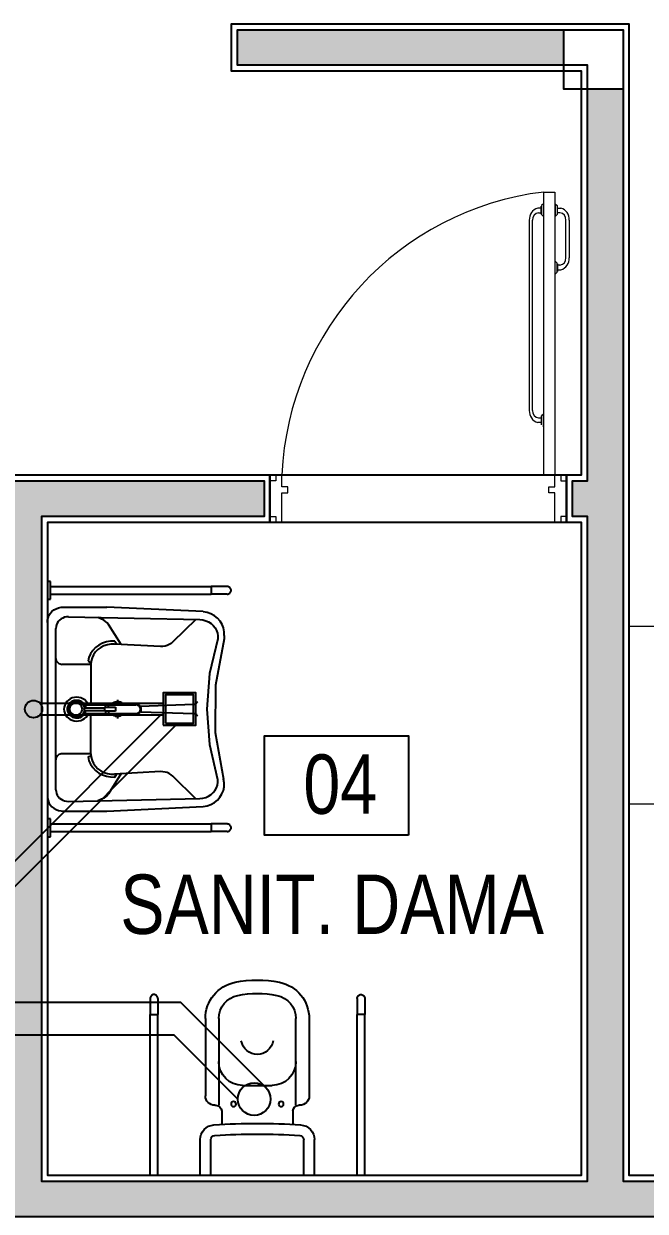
# Model space of a CAD drawing. Header units: inches. Extents: x -309 to 190, y -1585 to -1350.
# Drawn here: x -232.432 to -230.337, y -1383.089 to -1379.088 of the extents above; entities that cross this region are included whole.
import ezdxf
from ezdxf.enums import TextEntityAlignment as Align
from ezdxf.lldxf.tags import DXFTag

# ---------------------------------------------------------------- set-up
doc = ezdxf.new("R2010")
doc.units = ezdxf.units.IN
doc.header["$MEASUREMENT"] = 0
doc.layers.get('0').update_dxf_attribs({"color": 9, "linetype": 'CONTINUOUS'})
for name, color, linetype in [('11-LOCALES', 9, 'CONTINUOUS'), ('CARP', 9, 'CONTINUOUS'), ('CLOACA', 9, 'CONTINUOUS'), ('DET', 9, 'CONTINUOUS'), ('EQUIP', 9, 'CONTINUOUS'), ('estructura', 9, 'CONTINUOUS'), ('LADRILLO HUECO 12', 9, 'CONTINUOUS'), ('REVOQUE', 9, 'CONTINUOUS'), ('SANIT', 9, 'CONTINUOUS'), ('SOLIA', 9, 'CONTINUOUS')]:
    doc.layers.add(name, color=color, linetype=linetype)
doc.layers.add('color +', color=9, linetype='CONTINUOUS', lineweight=18)
doc.styles.add('ROMANS', font='arial.ttf')
tags = doc.linetypes.add('HIDDEN2', pattern=[0.1875, 0.125, -0.0625]).pattern_tags.tags
tags[6:7] = [DXFTag(74, 4), DXFTag(75, 0), DXFTag(340, '0'), DXFTag(46, 1.0), DXFTag(50, 0.0), DXFTag(44, 0.0), DXFTag(45, 0.0)]
tags[4:5] = [DXFTag(74, 4), DXFTag(75, 0), DXFTag(340, '0'), DXFTag(46, 1.0), DXFTag(50, 0.0), DXFTag(44, 0.0), DXFTag(45, 0.0)]

# ---------------------------------------------------------------- blocks, each defined once
blk = doc.blocks.new('INOLBAVS')
for p, q in [((-0.1925, 0), (0.1925, 0)), ((-0.1925, 0), (-0.1925, -0.1202)), ((-0.1565, 0), (-0.1565, -0.1202)), ((0.1565, 0), (0.1565, -0.1202)), ((0.1925, 0), (0.1925, -0.1202)), ((-0.143, -0.236), (-0.14, -0.236)), ((-0.13, -0.528), (-0.13, -0.236)), ((0.13, -0.236), (0.13, -0.528)), ((0.143, -0.236), (0.14, -0.236)), ((-0.175, -0.338), (-0.175, -0.268)), ((0.175, -0.338), (0.175, -0.268)), ((-0.175, -0.528), (-0.175, -0.338)), ((0.175, -0.528), (0.175, -0.338))]:
    blk.add_line(p, q)
at = {"linetype": 'Continuous'}
for p, q in [((-0.12, -0.216), (-0.12, -0.1718)), ((0.12, -0.216), (0.12, -0.1718))]:
    blk.add_line(p, q, dxfattribs=at)
for centre in [(-0.08, -0.24), (0.08, -0.24)]:
    blk.add_circle(centre, 0.0085)
for centre, radius, start, end in [((-0.1425, -0.1202), 0.05, 180, 265.8235), ((-0.1425, -0.1202), 0.014, 180, 265.8235), ((-0.0099, 1.6956), 1.8346, 265.8235, 270.3034), ((0.0099, 1.6956), 1.8346, 269.6966, 274.1765), ((0.1425, -0.1202), 0.014, 274.1765, 0), ((0.1425, -0.1202), 0.05, 274.1765, 0), ((-0.0099, 1.6956), 1.8706, 265.8235, 270.3034), ((0.0099, 1.6956), 1.8706, 269.6966, 274.1765), ((-0.143, -0.268), 0.032, 90, 180), ((-0.14, -0.216), 0.02, 270, 0), ((0.14, -0.216), 0.02, 180, 270), ((0.143, -0.268), 0.032, 0, 90), ((-0.05, -0.528), 0.125, 180, 258.5558), ((-0.05, -0.528), 0.08, 180, 258.5558), ((0.05, -0.528), 0.08, 281.4442, 0), ((0.05, -0.528), 0.125, 281.4442, 0), ((0, -0.281), 0.332, 258.5558, 281.4442), ((0, -0.281), 0.377, 258.5558, 281.4442)]:
    blk.add_arc(centre, radius, start, end)
at = {"layer": 'DET'}
blk.add_line((-0.05, -0.303), (0.05, -0.303), dxfattribs=at)
for centre, radius, start, end in [((-0.05, -0.383), 0.08, 90, 180), ((0.05, -0.383), 0.08, 0, 90), ((0.0026, -0.4647), 0.0578, 92.6193, 168.3941), ((-0.0026, -0.4647), 0.0578, 11.6059, 87.3807), ((0.0204, -0.463), 0.075, 172.3942, 172.744), ((-0.0204, -0.463), 0.075, 7.256, 7.6058)]:
    blk.add_arc(centre, radius, start, end, dxfattribs=at)
blk = doc.blocks.new('fdf')
at = {"layer": 'SANIT', "color": 7}
for p, q in [((-0.8, 0.0098), (-0.86, 0.0098)), ((-0.86, 0.0098), (-0.86, 0)), ((-0.86, 0), (-0.8, 0)), ((-0.8426, 0), (-0.8426, -0.5425)), ((-0.8171, 0), (-0.8171, -0.5425)), ((-0.8, 0), (-0.8, 0.0098)), ((-0.7525, 0.0003), (-0.7588, -0.0053)), ((-0.7455, 0.0047), (-0.7525, 0.0003)), ((-0.7379, 0.0078), (-0.7455, 0.0047)), ((-0.7299, 0.0095), (-0.7379, 0.0078)), ((-0.7218, 0.0098), (-0.7299, 0.0095)), ((-0.1382, 0.0098), (-0.7218, 0.0098)), ((-0.1382, 0.0098), (-0.1301, 0.0095)), ((-0.1301, 0.0095), (-0.1221, 0.0078)), ((-0.1221, 0.0078), (-0.1145, 0.0047)), ((-0.1145, 0.0047), (-0.1075, 0.0003)), ((-0.1075, 0.0003), (-0.1012, -0.0053)), ((0, 0.0098), (-0.06, 0.0098)), ((-0.06, 0.0098), (-0.06, 0)), ((-0.06, 0), (0, 0)), ((-0.0426, 0), (-0.0426, -0.5425)), ((-0.0171, 0), (-0.0171, -0.5425)), ((0, 0), (0, 0.0098)), ((-0.7731, -0.0364), (-0.7735, -0.0452)), ((-0.7713, -0.0277), (-0.7731, -0.0364)), ((-0.7683, -0.0195), (-0.7713, -0.0277)), ((-0.7641, -0.012), (-0.7683, -0.0195)), ((-0.7588, -0.0053), (-0.7641, -0.012)), ((-0.7337, -0.0363), (-0.7369, -0.042)), ((-0.7297, -0.0311), (-0.7337, -0.0363)), ((-0.725, -0.0267), (-0.7297, -0.0311)), ((-0.7197, -0.0232), (-0.725, -0.0267)), ((-0.714, -0.0206), (-0.7197, -0.0232)), ((-0.7079, -0.019), (-0.714, -0.0206)), ((-0.7017, -0.0185), (-0.7079, -0.019)), ((-0.7017, -0.0185), (-0.1583, -0.0185)), ((-0.597, -0.0188), (-0.6004, -0.0185)), ((-0.5937, -0.0198), (-0.597, -0.0188)), ((-0.5906, -0.0213), (-0.5937, -0.0198)), ((-0.5878, -0.0235), (-0.5906, -0.0213)), ((-0.5854, -0.0261), (-0.5878, -0.0235)), ((-0.5834, -0.0291), (-0.5854, -0.0261)), ((-0.582, -0.0325), (-0.5834, -0.0291)), ((-0.5811, -0.0361), (-0.582, -0.0325)), ((-0.5808, -0.0398), (-0.5811, -0.0361)), ((-0.5808, -0.1368), (-0.5808, -0.0398)), ((-0.2789, -0.0361), (-0.2792, -0.0398)), ((-0.2792, -0.1368), (-0.2792, -0.0398)), ((-0.278, -0.0325), (-0.2789, -0.0361)), ((-0.2766, -0.0291), (-0.278, -0.0325)), ((-0.2746, -0.0261), (-0.2766, -0.0291)), ((-0.2722, -0.0235), (-0.2746, -0.0261)), ((-0.2694, -0.0213), (-0.2722, -0.0235)), ((-0.2663, -0.0198), (-0.2694, -0.0213)), ((-0.2631, -0.0188), (-0.2663, -0.0198)), ((-0.2597, -0.0185), (-0.2631, -0.0188)), ((-0.1521, -0.019), (-0.1583, -0.0185)), ((-0.1583, -0.0185), (-0.1583, -0.0185)), ((-0.146, -0.0206), (-0.1521, -0.019)), ((-0.1403, -0.0232), (-0.146, -0.0206)), ((-0.135, -0.0267), (-0.1403, -0.0232)), ((-0.1303, -0.0311), (-0.135, -0.0267)), ((-0.1263, -0.0363), (-0.1303, -0.0311)), ((-0.1231, -0.042), (-0.1263, -0.0363)), ((-0.1012, -0.0053), (-0.0959, -0.012)), ((-0.0959, -0.012), (-0.0917, -0.0195)), ((-0.0917, -0.0195), (-0.0887, -0.0277)), ((-0.0887, -0.0277), (-0.0869, -0.0364)), ((-0.0869, -0.0364), (-0.0866, -0.0452)), ((-0.7735, -0.0452), (-0.7735, -0.0452)), ((-0.7735, -0.0452), (-0.7735, -0.1902)), ((-0.7406, -0.0548), (-0.7409, -0.0614)), ((-0.7409, -0.0614), (-0.7318, -0.504)), ((-0.7409, -0.0614), (-0.7409, -0.0614)), ((-0.7392, -0.0482), (-0.7406, -0.0548)), ((-0.7369, -0.042), (-0.7392, -0.0482)), ((-0.4677, -0.0734), (-0.4696, -0.0805)), ((-0.4647, -0.0667), (-0.4677, -0.0734)), ((-0.4606, -0.0607), (-0.4647, -0.0667)), ((-0.4557, -0.0555), (-0.4606, -0.0607)), ((-0.4588, -0.0794), (-0.4598, -0.0847)), ((-0.4569, -0.0743), (-0.4588, -0.0794)), ((-0.4542, -0.0697), (-0.4569, -0.0743)), ((-0.4499, -0.0513), (-0.4557, -0.0555)), ((-0.4539, -0.0796), (-0.4551, -0.0841)), ((-0.4508, -0.0656), (-0.4542, -0.0697)), ((-0.4521, -0.0754), (-0.4539, -0.0796)), ((-0.4496, -0.0716), (-0.4521, -0.0754)), ((-0.4468, -0.0622), (-0.4508, -0.0656)), ((-0.4436, -0.0483), (-0.4499, -0.0513)), ((-0.4488, -0.0787), (-0.4497, -0.0824)), ((-0.4465, -0.0683), (-0.4496, -0.0716)), ((-0.4474, -0.0753), (-0.4488, -0.0787)), ((-0.4454, -0.0721), (-0.4474, -0.0753)), ((-0.4424, -0.0596), (-0.4468, -0.0622)), ((-0.4429, -0.0656), (-0.4465, -0.0683)), ((-0.4429, -0.0695), (-0.4454, -0.0721)), ((-0.4369, -0.0464), (-0.4436, -0.0483)), ((-0.4389, -0.0637), (-0.4429, -0.0656)), ((-0.44, -0.0673), (-0.4429, -0.0695)), ((-0.4375, -0.0578), (-0.4424, -0.0596)), ((-0.4369, -0.0657), (-0.44, -0.0673)), ((-0.4346, -0.0625), (-0.4389, -0.0637)), ((-0.4325, -0.0569), (-0.4375, -0.0578)), ((-0.43, -0.0458), (-0.4369, -0.0464)), ((-0.4335, -0.0647), (-0.4369, -0.0657)), ((-0.4303, -0.0621), (-0.4346, -0.0625)), ((-0.43, -0.0644), (-0.4335, -0.0647)), ((-0.4274, -0.057), (-0.4325, -0.0569)), ((-0.4259, -0.0625), (-0.4303, -0.0621)), ((-0.4231, -0.0465), (-0.43, -0.0458)), ((-0.4265, -0.0647), (-0.43, -0.0644)), ((-0.4224, -0.058), (-0.4274, -0.057)), ((-0.4232, -0.0657), (-0.4265, -0.0647)), ((-0.4217, -0.0637), (-0.4259, -0.0625)), ((-0.42, -0.0673), (-0.4232, -0.0657)), ((-0.4164, -0.0485), (-0.4231, -0.0465)), ((-0.4176, -0.0598), (-0.4224, -0.058)), ((-0.4177, -0.0656), (-0.4217, -0.0637)), ((-0.4171, -0.0695), (-0.42, -0.0673)), ((-0.4141, -0.0683), (-0.4177, -0.0656)), ((-0.4132, -0.0626), (-0.4176, -0.0598)), ((-0.4147, -0.0721), (-0.4171, -0.0695)), ((-0.4101, -0.0516), (-0.4164, -0.0485)), ((-0.4127, -0.0753), (-0.4147, -0.0721)), ((-0.411, -0.0716), (-0.4141, -0.0683)), ((-0.4093, -0.0661), (-0.4132, -0.0626)), ((-0.4112, -0.0787), (-0.4127, -0.0753)), ((-0.4103, -0.0824), (-0.4112, -0.0787)), ((-0.4085, -0.0754), (-0.411, -0.0716)), ((-0.4045, -0.0559), (-0.4101, -0.0516)), ((-0.406, -0.0702), (-0.4093, -0.0661)), ((-0.4066, -0.0796), (-0.4085, -0.0754)), ((-0.4055, -0.0841), (-0.4066, -0.0796)), ((-0.4034, -0.0749), (-0.406, -0.0702)), ((-0.3996, -0.0611), (-0.4045, -0.0559)), ((-0.4016, -0.08), (-0.4034, -0.0749)), ((-0.3956, -0.0672), (-0.3996, -0.0611)), ((-0.3926, -0.0739), (-0.3956, -0.0672)), ((-0.3908, -0.0811), (-0.3926, -0.0739)), ((-0.1191, -0.0614), (-0.1283, -0.504)), ((-0.1208, -0.0482), (-0.1231, -0.042)), ((-0.1194, -0.0548), (-0.1208, -0.0482)), ((-0.1191, -0.0614), (-0.1194, -0.0548)), ((-0.0866, -0.0452), (-0.0866, -0.0452)), ((-0.0866, -0.0452), (-0.0866, -0.1902)), ((-0.4696, -0.0805), (-0.4703, -0.0879)), ((-0.4703, -0.0879), (-0.4699, -0.0953)), ((-0.4699, -0.0953), (-0.4682, -0.1025)), ((-0.4682, -0.1025), (-0.4654, -0.1093)), ((-0.4654, -0.1093), (-0.4616, -0.1155)), ((-0.4616, -0.1155), (-0.4568, -0.1209)), ((-0.4598, -0.0847), (-0.46, -0.0902)), ((-0.46, -0.0902), (-0.4593, -0.0956)), ((-0.4593, -0.0956), (-0.4578, -0.1008)), ((-0.4578, -0.1008), (-0.4555, -0.1056)), ((-0.4551, -0.0841), (-0.4555, -0.0887)), ((-0.4555, -0.0887), (-0.4551, -0.0933)), ((-0.4555, -0.1056), (-0.4524, -0.11)), ((-0.4551, -0.0933), (-0.4539, -0.0978)), ((-0.4539, -0.0978), (-0.4521, -0.102)), ((-0.4524, -0.11), (-0.4487, -0.1137)), ((-0.4521, -0.102), (-0.4496, -0.1058)), ((-0.4497, -0.0824), (-0.45, -0.0861)), ((-0.45, -0.0861), (-0.4497, -0.0899)), ((-0.4497, -0.0899), (-0.4488, -0.0936)), ((-0.4496, -0.1058), (-0.4465, -0.1091)), ((-0.4488, -0.0936), (-0.4474, -0.097)), ((-0.4487, -0.1137), (-0.4444, -0.1167)), ((-0.4474, -0.097), (-0.4454, -0.1001)), ((-0.4465, -0.1091), (-0.4429, -0.1117)), ((-0.4454, -0.1001), (-0.4429, -0.1028)), ((-0.445, -0.1164), (-0.445, -0.2884)), ((-0.4444, -0.1167), (-0.4397, -0.1189)), ((-0.4429, -0.1028), (-0.44, -0.105)), ((-0.4429, -0.1117), (-0.4389, -0.1137)), ((-0.44, -0.105), (-0.4369, -0.1066)), ((-0.4397, -0.1189), (-0.4348, -0.1202)), ((-0.4389, -0.1137), (-0.4346, -0.1149)), ((-0.4369, -0.1066), (-0.4335, -0.1076)), ((-0.4346, -0.1149), (-0.4303, -0.1153)), ((-0.4342, -0.1153), (-0.4342, -0.1835)), ((-0.4335, -0.1076), (-0.43, -0.1079)), ((-0.4303, -0.1153), (-0.4259, -0.1149)), ((-0.43, -0.1079), (-0.4265, -0.1076)), ((-0.4265, -0.1076), (-0.4232, -0.1066)), ((-0.4263, -0.1153), (-0.4263, -0.1835)), ((-0.4263, -0.1203), (-0.4214, -0.1191)), ((-0.4259, -0.1149), (-0.4217, -0.1137)), ((-0.4232, -0.1066), (-0.42, -0.105)), ((-0.4217, -0.1137), (-0.4177, -0.1117)), ((-0.4214, -0.1191), (-0.4167, -0.117)), ((-0.42, -0.105), (-0.4171, -0.1028)), ((-0.4177, -0.1117), (-0.4141, -0.1091)), ((-0.4171, -0.1028), (-0.4147, -0.1001)), ((-0.4167, -0.117), (-0.4123, -0.1141)), ((-0.4159, -0.1166), (-0.4159, -0.2879)), ((-0.4147, -0.1001), (-0.4127, -0.097)), ((-0.4141, -0.1091), (-0.411, -0.1058)), ((-0.4127, -0.097), (-0.4112, -0.0936)), ((-0.4123, -0.1141), (-0.4085, -0.1105)), ((-0.4112, -0.0936), (-0.4103, -0.0899)), ((-0.411, -0.1058), (-0.4085, -0.102)), ((-0.41, -0.0861), (-0.4103, -0.0824)), ((-0.4103, -0.0899), (-0.41, -0.0861)), ((-0.4085, -0.102), (-0.4066, -0.0978)), ((-0.4085, -0.1105), (-0.4054, -0.1062)), ((-0.4066, -0.0978), (-0.4055, -0.0933)), ((-0.4051, -0.0887), (-0.4055, -0.0841)), ((-0.4055, -0.0933), (-0.4051, -0.0887)), ((-0.4054, -0.1062), (-0.403, -0.1014)), ((-0.4042, -0.1212), (-0.3993, -0.1159)), ((-0.403, -0.1014), (-0.4013, -0.0962)), ((-0.4007, -0.0854), (-0.4016, -0.08)), ((-0.4013, -0.0962), (-0.4006, -0.0908)), ((-0.4006, -0.0908), (-0.4007, -0.0854)), ((-0.3993, -0.1159), (-0.3954, -0.1098)), ((-0.3954, -0.1098), (-0.3925, -0.1031)), ((-0.3925, -0.1031), (-0.3908, -0.0959)), ((-0.3902, -0.0885), (-0.3908, -0.0811)), ((-0.3908, -0.0959), (-0.3902, -0.0885)), ((-0.6371, -0.1522), (-0.6454, -0.1632)), ((-0.6272, -0.1428), (-0.6371, -0.1522)), ((-0.6225, -0.1522), (-0.6308, -0.1604)), ((-0.616, -0.1353), (-0.6272, -0.1428)), ((-0.6131, -0.1456), (-0.6225, -0.1522)), ((-0.6039, -0.13), (-0.616, -0.1353)), ((-0.6028, -0.1408), (-0.6131, -0.1456)), ((-0.5911, -0.127), (-0.6039, -0.13)), ((-0.5919, -0.1378), (-0.6028, -0.1408)), ((-0.5808, -0.1368), (-0.5919, -0.1378)), ((-0.5911, -0.127), (-0.5861, -0.1371)), ((-0.5808, -0.1368), (-0.4443, -0.1368)), ((-0.4568, -0.1209), (-0.4512, -0.1253)), ((-0.4512, -0.1253), (-0.445, -0.1286)), ((-0.445, -0.1286), (-0.445, -0.1286)), ((-0.4348, -0.1202), (-0.4348, -0.1202)), ((-0.416, -0.1288), (-0.4098, -0.1256)), ((-0.2792, -0.1368), (-0.4159, -0.1368)), ((-0.4098, -0.1256), (-0.4042, -0.1212)), ((-0.2681, -0.1378), (-0.2792, -0.1368)), ((-0.269, -0.127), (-0.2739, -0.1371)), ((-0.2562, -0.13), (-0.269, -0.127)), ((-0.2572, -0.1408), (-0.2681, -0.1378)), ((-0.2469, -0.1456), (-0.2572, -0.1408)), ((-0.244, -0.1353), (-0.2562, -0.13)), ((-0.2375, -0.1522), (-0.2469, -0.1456)), ((-0.2328, -0.1428), (-0.244, -0.1353)), ((-0.2292, -0.1604), (-0.2375, -0.1522)), ((-0.223, -0.1522), (-0.2328, -0.1428)), ((-0.2147, -0.1632), (-0.223, -0.1522)), ((-0.7735, -0.1902), (-0.7586, -0.5148)), ((-0.7298, -0.1805), (-0.7389, -0.1601)), ((-0.7256, -0.1864), (-0.7298, -0.1805)), ((-0.7206, -0.1915), (-0.7256, -0.1864)), ((-0.715, -0.1958), (-0.7206, -0.1915)), ((-0.6471, -0.2388), (-0.715, -0.1958)), ((-0.6563, -0.189), (-0.6587, -0.203)), ((-0.6518, -0.1756), (-0.6563, -0.189)), ((-0.6454, -0.1632), (-0.6518, -0.1756)), ((-0.647, -0.1921), (-0.649, -0.204)), ((-0.6432, -0.1806), (-0.647, -0.1921)), ((-0.6378, -0.17), (-0.6432, -0.1806)), ((-0.6308, -0.1604), (-0.6378, -0.17)), ((-0.4375, -0.1864), (-0.445, -0.1864)), ((-0.4375, -0.1957), (-0.445, -0.1957)), ((-0.4375, -0.2194), (-0.4375, -0.1835)), ((-0.4375, -0.1835), (-0.4234, -0.1835)), ((-0.4234, -0.1835), (-0.4234, -0.2194)), ((-0.4234, -0.1864), (-0.4155, -0.1864)), ((-0.4234, -0.1957), (-0.4155, -0.1957)), ((-0.2223, -0.17), (-0.2292, -0.1604)), ((-0.2168, -0.1806), (-0.2223, -0.17)), ((-0.2131, -0.1921), (-0.2168, -0.1806)), ((-0.2082, -0.1756), (-0.2147, -0.1632)), ((-0.2111, -0.204), (-0.2131, -0.1921)), ((-0.2129, -0.2388), (-0.145, -0.1958)), ((-0.2037, -0.189), (-0.2082, -0.1756)), ((-0.2013, -0.203), (-0.2037, -0.189)), ((-0.145, -0.1958), (-0.1394, -0.1915)), ((-0.1394, -0.1915), (-0.1344, -0.1864)), ((-0.1344, -0.1864), (-0.1302, -0.1805)), ((-0.1302, -0.1805), (-0.1212, -0.1601)), ((-0.1014, -0.5148), (-0.0866, -0.1902)), ((-0.6587, -0.203), (-0.6589, -0.2172)), ((-0.6589, -0.2172), (-0.6486, -0.2243)), ((-0.649, -0.204), (-0.6491, -0.2162)), ((-0.6408, -0.3709), (-0.6491, -0.2162)), ((-0.6491, -0.2162), (-0.6491, -0.2162)), ((-0.4443, -0.2266), (-0.4612, -0.2266)), ((-0.4543, -0.2232), (-0.4545, -0.2276)), ((-0.4545, -0.2276), (-0.454, -0.232)), ((-0.4534, -0.2188), (-0.4543, -0.2232)), ((-0.454, -0.232), (-0.4528, -0.2363)), ((-0.4519, -0.2147), (-0.4534, -0.2188)), ((-0.4528, -0.2363), (-0.451, -0.2403)), ((-0.4497, -0.2109), (-0.4519, -0.2147)), ((-0.4469, -0.2076), (-0.4497, -0.2109)), ((-0.4443, -0.2056), (-0.4469, -0.2076)), ((-0.4234, -0.2194), (-0.4375, -0.2194)), ((-0.413, -0.2077), (-0.4162, -0.2049)), ((-0.3988, -0.2266), (-0.4159, -0.2266)), ((-0.4102, -0.211), (-0.413, -0.2077)), ((-0.4081, -0.2148), (-0.4102, -0.211)), ((-0.4091, -0.2404), (-0.4072, -0.2364)), ((-0.4065, -0.2189), (-0.4081, -0.2148)), ((-0.4072, -0.2364), (-0.406, -0.2321)), ((-0.4057, -0.2233), (-0.4065, -0.2189)), ((-0.406, -0.2321), (-0.4055, -0.2277)), ((-0.4055, -0.2277), (-0.4057, -0.2233)), ((-0.2192, -0.3709), (-0.2109, -0.2162)), ((-0.2011, -0.2172), (-0.2114, -0.2243)), ((-0.2109, -0.2162), (-0.2111, -0.204)), ((-0.2011, -0.2172), (-0.2013, -0.203)), ((-0.451, -0.2403), (-0.4485, -0.2438)), ((-0.4485, -0.2438), (-0.4455, -0.2469)), ((-0.4146, -0.247), (-0.4116, -0.2439)), ((-0.4116, -0.2439), (-0.4091, -0.2404)), ((-0.4394, -0.3033), (-0.4451, -0.4831)), ((-0.445, -0.2884), (-0.4448, -0.2911)), ((-0.4448, -0.2911), (-0.4441, -0.2938)), ((-0.4442, -0.2935), (-0.4442, -0.2969)), ((-0.4442, -0.2969), (-0.443, -0.2992)), ((-0.4441, -0.2938), (-0.4431, -0.2962)), ((-0.4431, -0.2962), (-0.4416, -0.2984)), ((-0.443, -0.2992), (-0.4415, -0.3014)), ((-0.4416, -0.2984), (-0.4398, -0.3004)), ((-0.4415, -0.3014), (-0.4397, -0.3032)), ((-0.4398, -0.3004), (-0.4377, -0.3019)), ((-0.4397, -0.3032), (-0.4376, -0.3046)), ((-0.4377, -0.3019), (-0.4354, -0.3031)), ((-0.4376, -0.3046), (-0.4354, -0.3057)), ((-0.4354, -0.3031), (-0.433, -0.3038)), ((-0.4354, -0.3057), (-0.4329, -0.3064)), ((-0.433, -0.3038), (-0.4305, -0.304)), ((-0.4329, -0.3064), (-0.4305, -0.3066)), ((-0.4305, -0.304), (-0.4279, -0.3038)), ((-0.4305, -0.3066), (-0.428, -0.3064)), ((-0.428, -0.3064), (-0.4256, -0.3057)), ((-0.4279, -0.3038), (-0.4255, -0.3031)), ((-0.4256, -0.3057), (-0.4233, -0.3046)), ((-0.4255, -0.3031), (-0.4232, -0.3019)), ((-0.4233, -0.3046), (-0.4212, -0.3032)), ((-0.4232, -0.3019), (-0.4211, -0.3004)), ((-0.4212, -0.3032), (-0.4194, -0.3014)), ((-0.4211, -0.3004), (-0.4193, -0.2984)), ((-0.4198, -0.3022), (-0.4137, -0.4831)), ((-0.4194, -0.3014), (-0.4179, -0.2992)), ((-0.4193, -0.2984), (-0.4179, -0.2962)), ((-0.4179, -0.2962), (-0.4168, -0.2938)), ((-0.4179, -0.2992), (-0.4167, -0.2969)), ((-0.4168, -0.2938), (-0.4161, -0.2911)), ((-0.4167, -0.2935), (-0.4167, -0.2969)), ((-0.4167, -0.2969), (-0.4167, -0.2969)), ((-0.4161, -0.2911), (-0.4159, -0.2884)), ((-0.6473, -0.401), (-0.6441, -0.3939)), ((-0.6441, -0.3939), (-0.642, -0.3865)), ((-0.642, -0.3865), (-0.6409, -0.3787)), ((-0.6409, -0.3787), (-0.6408, -0.3709)), ((-0.2191, -0.3787), (-0.2192, -0.3709)), ((-0.218, -0.3865), (-0.2191, -0.3787)), ((-0.2159, -0.3939), (-0.218, -0.3865)), ((-0.2128, -0.401), (-0.2159, -0.3939)), ((-0.732, -0.4907), (-0.6562, -0.4132)), ((-0.6562, -0.4132), (-0.6513, -0.4074)), ((-0.6513, -0.4074), (-0.6473, -0.401)), ((-0.2087, -0.4074), (-0.2128, -0.401)), ((-0.2039, -0.4132), (-0.2087, -0.4074)), ((-0.128, -0.4907), (-0.2039, -0.4132)), ((-0.7579, -0.5152), (-0.7555, -0.5285)), ((-0.7317, -0.504), (-0.7305, -0.5142)), ((-0.7305, -0.5142), (-0.7277, -0.5241)), ((-0.4543, -0.4967), (-0.4519, -0.4953)), ((-0.4519, -0.4953), (-0.4498, -0.4935)), ((-0.4498, -0.4935), (-0.448, -0.4913)), ((-0.448, -0.4913), (-0.4466, -0.4888)), ((-0.4466, -0.4888), (-0.4456, -0.4861)), ((-0.4456, -0.4861), (-0.445, -0.4832)), ((-0.445, -0.4832), (-0.445, -0.4832)), ((-0.4137, -0.4832), (-0.4132, -0.4861)), ((-0.4132, -0.4861), (-0.4122, -0.4888)), ((-0.4122, -0.4888), (-0.4108, -0.4913)), ((-0.4108, -0.4913), (-0.409, -0.4935)), ((-0.409, -0.4935), (-0.4069, -0.4953)), ((-0.4069, -0.4953), (-0.4045, -0.4967)), ((-0.1295, -0.5142), (-0.1323, -0.5241)), ((-0.1283, -0.504), (-0.1295, -0.5142)), ((-0.1046, -0.5286), (-0.1022, -0.5152)), ((-0.1022, -0.5152), (-0.1022, -0.5152)), ((-0.8171, -0.5425), (-0.8426, -0.5425)), ((-0.8171, -0.5425), (-0.8426, -0.5425)), ((-0.8426, -0.5965), (-0.8426, -0.5425)), ((-0.8171, -0.5965), (-0.8171, -0.5425)), ((-0.7555, -0.5285), (-0.751, -0.5411)), ((-0.751, -0.5411), (-0.7446, -0.5528)), ((-0.7446, -0.5528), (-0.7364, -0.5631)), ((-0.7277, -0.5241), (-0.7235, -0.5334)), ((-0.7235, -0.5334), (-0.718, -0.5418)), ((-0.718, -0.5418), (-0.7113, -0.5492)), ((-0.7113, -0.5492), (-0.7036, -0.5553)), ((-0.7036, -0.5553), (-0.6951, -0.5599)), ((-0.6951, -0.5599), (-0.686, -0.563)), ((-0.5495, -0.5361), (-0.6667, -0.5634)), ((-0.5087, -0.5554), (-0.6657, -0.5832)), ((-0.4298, -0.527), (-0.5495, -0.5361)), ((-0.3496, -0.5562), (-0.5087, -0.5554)), ((-0.3101, -0.5364), (-0.4298, -0.527)), ((-0.1929, -0.5856), (-0.3496, -0.5562)), ((-0.193, -0.5642), (-0.3101, -0.5364)), ((-0.165, -0.5599), (-0.1741, -0.563)), ((-0.1564, -0.5553), (-0.165, -0.5599)), ((-0.1487, -0.5492), (-0.1564, -0.5553)), ((-0.142, -0.5419), (-0.1487, -0.5492)), ((-0.1365, -0.5334), (-0.142, -0.5419)), ((-0.1323, -0.5241), (-0.1365, -0.5334)), ((-0.1238, -0.5634), (-0.1156, -0.553)), ((-0.1156, -0.553), (-0.1091, -0.5413)), ((-0.1091, -0.5413), (-0.1046, -0.5286)), ((-0.0171, -0.5425), (-0.0426, -0.5425)), ((-0.0171, -0.5425), (-0.0426, -0.5425)), ((-0.0426, -0.5965), (-0.0426, -0.5425)), ((-0.0171, -0.5965), (-0.0171, -0.5425)), ((-0.8426, -0.5965), (-0.8424, -0.5987)), ((-0.8424, -0.5987), (-0.8418, -0.6009)), ((-0.8179, -0.6009), (-0.8173, -0.5987)), ((-0.8173, -0.5987), (-0.8171, -0.5965)), ((-0.7364, -0.5631), (-0.7267, -0.5717)), ((-0.7267, -0.5717), (-0.7158, -0.5785)), ((-0.7158, -0.5785), (-0.704, -0.5831)), ((-0.704, -0.5831), (-0.6915, -0.5856)), ((-0.6915, -0.5856), (-0.6789, -0.5857)), ((-0.686, -0.563), (-0.6765, -0.5644)), ((-0.6789, -0.5857), (-0.6664, -0.5835)), ((-0.6765, -0.5644), (-0.667, -0.5642)), ((-0.6667, -0.5634), (-0.6667, -0.5634)), ((-0.6664, -0.5835), (-0.6664, -0.5835)), ((-0.1835, -0.5644), (-0.193, -0.5642)), ((-0.1819, -0.5856), (-0.1929, -0.5856)), ((-0.1741, -0.563), (-0.1835, -0.5644)), ((-0.1819, -0.5856), (-0.1692, -0.5856)), ((-0.1692, -0.5856), (-0.1567, -0.5833)), ((-0.1567, -0.5833), (-0.1447, -0.5787)), ((-0.1447, -0.5787), (-0.1336, -0.572)), ((-0.1336, -0.572), (-0.1238, -0.5634)), ((-0.0426, -0.5965), (-0.0424, -0.5987)), ((-0.0424, -0.5987), (-0.0418, -0.6009)), ((-0.0179, -0.6009), (-0.0173, -0.5987)), ((-0.0173, -0.5987), (-0.0171, -0.5965)), ((-0.8418, -0.6009), (-0.8409, -0.6029)), ((-0.8409, -0.6029), (-0.8396, -0.6047)), ((-0.8396, -0.6047), (-0.8381, -0.6063)), ((-0.8381, -0.6063), (-0.8362, -0.6076)), ((-0.8362, -0.6076), (-0.8342, -0.6085)), ((-0.8342, -0.6085), (-0.8321, -0.6091)), ((-0.8321, -0.6091), (-0.8299, -0.6093)), ((-0.8299, -0.6093), (-0.8277, -0.6091)), ((-0.8277, -0.6091), (-0.8255, -0.6085)), ((-0.8255, -0.6085), (-0.8235, -0.6076)), ((-0.8235, -0.6076), (-0.8217, -0.6063)), ((-0.8217, -0.6063), (-0.8201, -0.6047)), ((-0.8201, -0.6047), (-0.8188, -0.6029)), ((-0.8188, -0.6029), (-0.8179, -0.6009)), ((-0.0418, -0.6009), (-0.0409, -0.6029)), ((-0.0409, -0.6029), (-0.0396, -0.6047)), ((-0.0396, -0.6047), (-0.0381, -0.6063)), ((-0.0381, -0.6063), (-0.0362, -0.6076)), ((-0.0362, -0.6076), (-0.0342, -0.6085)), ((-0.0342, -0.6085), (-0.0321, -0.6091)), ((-0.0321, -0.6091), (-0.0299, -0.6093)), ((-0.0299, -0.6093), (-0.0277, -0.6091)), ((-0.0277, -0.6091), (-0.0255, -0.6085)), ((-0.0255, -0.6085), (-0.0235, -0.6076)), ((-0.0235, -0.6076), (-0.0217, -0.6063)), ((-0.0217, -0.6063), (-0.0201, -0.6047)), ((-0.0201, -0.6047), (-0.0188, -0.6029)), ((-0.0188, -0.6029), (-0.0179, -0.6009))]:
    blk.add_line(p, q, dxfattribs=at)
blk = doc.blocks.new('NLOCAL')
blk.add_lwpolyline([(-0.3036, 0), (0.3036, 0), (0.3036, 0.4188), (-0.3036, 0.4188)], close=True)
at = {"style": 'ROMANS', "width": 0.8, "flags": 1}
blk.add_attdef('SECTOR', text='', height=0.25, dxfattribs=at).set_placement((-0.0063, 0.6345), align=Align.MIDDLE)
at = {"style": 'ROMANS', "width": 0.8}
for tag, p in [('NUMERO', (0.006, 0.2059)), ('DENOMINACION', (0.0182, -0.2909))]:
    blk.add_attdef(tag, text='', height=0.25, dxfattribs=at).set_placement(p, align=Align.MIDDLE)

msp = doc.modelspace()

# ---------------------------------------------------------------- hatches: boundary and pattern name
at = {"layer": 'LADRILLO HUECO 12'}
h = msp.add_hatch(color=256, dxfattribs=at)
h.paths.add_polyline_path([(-227.3718, -1383.7882), (-227.4918, -1383.7882), (-227.4918, -1384.4682), (-227.3718, -1384.4682)])
h.paths.add_polyline_path([(-227.3718, -1382.9882), (-230.4118, -1382.9882), (-230.4118, -1379.3082), (-230.5318, -1379.3082), (-230.5318, -1380.6282), (-230.5818, -1380.6282), (-230.5818, -1380.7482), (-230.5318, -1380.7482), (-230.5318, -1382.9882), (-232.3718, -1382.9882), (-232.3718, -1380.7482), (-231.6218, -1380.7482), (-231.6218, -1380.6282), (-233.2418, -1380.6282), (-233.2418, -1380.7482), (-232.4918, -1380.7482), (-232.4918, -1382.9882), (-234.3318, -1382.9882), (-234.3318, -1383.1082), (-227.4918, -1383.1082), (-227.4918, -1383.7882), (-227.3718, -1383.7882)])
h.paths.add_polyline_path([(-230.6118, -1379.1082), (-231.7118, -1379.1082), (-231.7118, -1379.2282), (-230.6118, -1379.2282)])
h.paths.add_polyline_path([(-233.1518, -1379.1082), (-234.0419, -1379.1082), (-234.0419, -1379.2282), (-233.1518, -1379.2282)])
h.paths.add_polyline_path([(-234.2818, -1380.6282), (-234.3318, -1380.6282), (-234.3318, -1380.7482), (-234.2818, -1380.7482)], flags=17)

# ---------------------------------------------------------------- linework, layer by layer
at = {"layer": 'CARP', "linetype": 'Continuous', "lineweight": 5}
for p, q in [((-230.6882, -1379.7092), (-230.6995, -1379.7092)), ((-230.6882, -1379.703), (-230.6868, -1379.703)), ((-230.6882, -1379.7296), (-230.6882, -1379.703)), ((-230.6882, -1379.7248), (-230.6882, -1379.7092)), ((-230.6799, -1379.6945), (-230.6868, -1379.7009)), ((-230.6868, -1379.7009), (-230.6868, -1379.7312)), ((-230.6799, -1379.6945), (-230.6799, -1379.7376)), ((-230.6411, -1379.6945), (-230.6341, -1379.7009)), ((-230.6411, -1379.6945), (-230.6411, -1379.7376)), ((-230.6341, -1379.7009), (-230.6341, -1379.7312)), ((-230.6328, -1379.703), (-230.6341, -1379.703)), ((-230.6328, -1379.7296), (-230.6328, -1379.703)), ((-230.6328, -1379.7092), (-230.6215, -1379.7092)), ((-230.6328, -1379.7248), (-230.6328, -1379.7092)), ((-230.7279, -1379.7495), (-230.7279, -1380.3914)), ((-230.7169, -1380.3914), (-230.7169, -1379.7495)), ((-230.6963, -1379.7248), (-230.6882, -1379.7248)), ((-230.6882, -1379.7296), (-230.6868, -1379.7296)), ((-230.6799, -1379.7376), (-230.6868, -1379.7312)), ((-230.6411, -1379.7376), (-230.6341, -1379.7312)), ((-230.6328, -1379.7296), (-230.6341, -1379.7296)), ((-230.6247, -1379.7248), (-230.6328, -1379.7248)), ((-230.6041, -1379.8768), (-230.6041, -1379.7495)), ((-230.5931, -1379.7495), (-230.5931, -1379.8768)), ((-230.6411, -1379.8886), (-230.6341, -1379.895)), ((-230.6411, -1379.9318), (-230.6411, -1379.8886)), ((-230.6341, -1379.9254), (-230.6341, -1379.895)), ((-230.6328, -1379.8966), (-230.6341, -1379.8966)), ((-230.6328, -1379.8966), (-230.6328, -1379.9232)), ((-230.6247, -1379.9014), (-230.6328, -1379.9014)), ((-230.6328, -1379.9014), (-230.6328, -1379.917)), ((-230.6328, -1379.917), (-230.6215, -1379.917)), ((-230.6411, -1379.9318), (-230.6341, -1379.9254)), ((-230.6328, -1379.9232), (-230.6341, -1379.9232)), ((-230.6882, -1380.4316), (-230.6995, -1380.4316)), ((-230.6963, -1380.416), (-230.6882, -1380.416)), ((-230.6882, -1380.4112), (-230.6868, -1380.4112)), ((-230.6882, -1380.4112), (-230.6882, -1380.4378)), ((-230.6882, -1380.416), (-230.6882, -1380.4316)), ((-230.6799, -1380.4032), (-230.6868, -1380.4096)), ((-230.6868, -1380.44), (-230.6868, -1380.4096)), ((-230.6799, -1380.4464), (-230.6799, -1380.4032))]:
    msp.add_line(p, q, dxfattribs=at)
msp.add_lwpolyline([(-230.6418, -1380.6082), (-230.6791, -1380.6082), (-230.6791, -1379.6551), (-230.6418, -1379.6551)], close=True, dxfattribs=at)
for points in [[(-231.6018, -1380.7682), (-231.6018, -1380.7482), (-231.5818, -1380.7482), (-231.5818, -1380.7682), (-231.5618, -1380.7682), (-231.5618, -1380.6682), (-231.5418, -1380.6682), (-231.5418, -1380.6482), (-231.5618, -1380.6482), (-231.5618, -1380.6082), (-231.5818, -1380.6082), (-231.5818, -1380.6282), (-231.6018, -1380.6282), (-231.6018, -1380.6082)], [(-230.6018, -1380.7682), (-230.6018, -1380.7482), (-230.6218, -1380.7482), (-230.6218, -1380.7682), (-230.6418, -1380.7682), (-230.6418, -1380.6682), (-230.6618, -1380.6682), (-230.6618, -1380.6482), (-230.6418, -1380.6482), (-230.6418, -1380.6082), (-230.6218, -1380.6082), (-230.6218, -1380.6282), (-230.6018, -1380.6282), (-230.6018, -1380.6082)]]:
    msp.add_lwpolyline(points, dxfattribs=at)
at = {"layer": 'CARP', "linetype": 'HIDDEN2', "lineweight": 5}
msp.add_arc((-230.5571, -1380.6534), 1.0057, 96.9677, 177.4208, dxfattribs=at)
at = {"layer": 'CARP', "linetype": 'Continuous', "lineweight": 5}
for centre, radius, start, end in [((-230.6878, -1379.7476), 0.0401, 106.9752, 182.7033), ((-230.6332, -1379.7476), 0.0401, 357.2967, 73.0248), ((-230.6939, -1379.7477), 0.023, 95.9796, 184.3423), ((-230.6271, -1379.7477), 0.023, 355.6577, 84.0204), ((-230.6271, -1379.8785), 0.023, 275.9796, 4.3423), ((-230.6332, -1379.8787), 0.0401, 286.9752, 2.7033), ((-230.6878, -1380.3932), 0.0401, 177.2967, 253.0248), ((-230.6939, -1380.3931), 0.023, 175.6577, 264.0204)]:
    msp.add_arc(centre, radius, start, end, dxfattribs=at)
at = {"layer": 'CLOACA'}
for points in [[(-231.9615, -1381.452), (-231.852, -1381.452), (-231.852, -1381.3424), (-231.9615, -1381.3424), (-231.9615, -1381.452)], [(-232.3776, -1381.3772), (-231.9615, -1381.3772)], [(-231.9692, -1381.4172), (-232.9371, -1382.3851)], [(-232.3776, -1381.4172), (-231.9615, -1381.4172)], [(-231.9191, -1381.452), (-232.8523, -1382.3851)], [(-232.8523, -1382.3851), (-231.9036, -1382.3851)], [(-231.6162, -1382.6725), (-231.9036, -1382.3851)], [(-233.3685, -1382.4951), (-231.9264, -1382.4951)], [(-231.7101, -1382.7114), (-231.9264, -1382.4951)]]:
    msp.add_lwpolyline(points, dxfattribs=at)
msp.add_lwpolyline([(-231.9542, -1381.4446), (-231.8593, -1381.4446), (-231.8593, -1381.3497), (-231.9542, -1381.3497)], close=True, dxfattribs=at)
for centre, radius in [((-232.3988, -1381.3972), 0.0292), ((-231.6551, -1382.7114), 0.055)]:
    msp.add_circle(centre, radius, dxfattribs=at)
at = {"layer": 'color +', "ltscale": 0.5}
msp.add_lwpolyline([(-230.5518, -1380.7682), (-230.6018, -1380.7682), (-230.6018, -1380.6082), (-230.5518, -1380.6082)], dxfattribs=at)
at = {"layer": 'EQUIP', "linetype": 'Continuous', "lineweight": 5}
msp.add_lwpolyline([(-230.3918, -1381.1181), (-229.1918, -1381.1181), (-229.1918, -1381.7181), (-230.3918, -1381.7181)], close=True, dxfattribs=at)
at = {"layer": 'estructura'}
msp.add_lwpolyline([(-230.6118, -1379.1082), (-230.4118, -1379.1082), (-230.4118, -1379.3082), (-230.6118, -1379.3082)], close=True, dxfattribs=at)
at = {"layer": 'LADRILLO HUECO 12'}
msp.add_lwpolyline([(-234.3318, -1382.9882), (-232.4918, -1382.9882), (-232.4918, -1380.7482), (-233.2418, -1380.7482), (-233.2418, -1380.6282), (-231.6218, -1380.6282), (-231.6218, -1380.7482), (-232.3718, -1380.7482), (-232.3718, -1382.9882), (-230.5318, -1382.9882), (-230.5318, -1380.7482), (-230.5818, -1380.7482), (-230.5818, -1380.6282), (-230.5318, -1380.6282), (-230.5318, -1379.2282), (-231.7118, -1379.2282), (-231.7118, -1379.1082), (-230.4118, -1379.1082), (-230.4118, -1382.9882), (-227.3718, -1382.9882), (-227.3718, -1384.4682), (-227.4918, -1384.4682), (-227.4918, -1383.1082), (-234.3318, -1383.1082)], dxfattribs=at)
at = {"layer": 'REVOQUE'}
msp.add_lwpolyline([(-234.3118, -1382.9682), (-232.5118, -1382.9682), (-232.5118, -1380.7682), (-233.2618, -1380.7682), (-233.2618, -1380.6082), (-231.6018, -1380.6082), (-231.6018, -1380.7682), (-232.3518, -1380.7682), (-232.3518, -1382.9682), (-230.5518, -1382.9682), (-230.5518, -1380.7682), (-230.6018, -1380.7682), (-230.6018, -1380.6082), (-230.5518, -1380.6082), (-230.5518, -1379.2482), (-231.7318, -1379.2482), (-231.7318, -1379.0882), (-230.3918, -1379.0882), (-230.3918, -1382.9682), (-227.3518, -1382.9682), (-227.3518, -1384.4882), (-227.5118, -1384.4882), (-227.5118, -1383.1282), (-234.3118, -1383.1282)], dxfattribs=at)
at = {"layer": 'SANIT'}
for p, q in [((-232.0012, -1382.3621, 0), (-232.0027, -1382.3637, 0)), ((-231.9993, -1382.3609, 0), (-232.0012, -1382.3621, 0)), ((-231.9973, -1382.3599, 0), (-231.9993, -1382.3609, 0)), ((-231.9952, -1382.3594, 0), (-231.9973, -1382.3599, 0)), ((-231.993, -1382.3592, 0), (-231.9952, -1382.3594, 0)), ((-231.9908, -1382.3594, 0), (-231.993, -1382.3592, 0)), ((-231.9886, -1382.3599, 0), (-231.9908, -1382.3594, 0)), ((-231.9866, -1382.3609, 0), (-231.9886, -1382.3599, 0)), ((-231.9848, -1382.3621, 0), (-231.9866, -1382.3609, 0)), ((-231.9832, -1382.3637, 0), (-231.9848, -1382.3621, 0)), ((-231.305, -1382.3637, 0), (-231.3034, -1382.3621, 0)), ((-231.3034, -1382.3621, 0), (-231.3016, -1382.3609, 0)), ((-231.3016, -1382.3609, 0), (-231.2996, -1382.3599, 0)), ((-231.2996, -1382.3599, 0), (-231.2974, -1382.3594, 0)), ((-231.2974, -1382.3594, 0), (-231.2952, -1382.3592, 0)), ((-231.2952, -1382.3592, 0), (-231.293, -1382.3594, 0)), ((-231.293, -1382.3594, 0), (-231.2908, -1382.3599, 0)), ((-231.2908, -1382.3599, 0), (-231.2888, -1382.3609, 0)), ((-231.2888, -1382.3609, 0), (-231.287, -1382.3621, 0)), ((-231.287, -1382.3621, 0), (-231.2854, -1382.3637, 0)), ((-232.0055, -1382.3697, 0), (-232.0057, -1382.3719, 0)), ((-232.0057, -1382.3719, 0), (-232.0057, -1382.4259, 0)), ((-232.0049, -1382.3675, 0), (-232.0055, -1382.3697, 0)), ((-232.004, -1382.3655, 0), (-232.0049, -1382.3675, 0)), ((-232.0027, -1382.3637, 0), (-232.004, -1382.3655, 0)), ((-231.9819, -1382.3655, 0), (-231.9832, -1382.3637, 0)), ((-231.981, -1382.3675, 0), (-231.9819, -1382.3655, 0)), ((-231.9804, -1382.3697, 0), (-231.981, -1382.3675, 0)), ((-231.9802, -1382.3719, 0), (-231.9804, -1382.3697, 0)), ((-231.9802, -1382.3719, 0), (-231.9802, -1382.4259, 0)), ((-231.3079, -1382.3719, 0), (-231.3078, -1382.3697, 0)), ((-231.3079, -1382.3719, 0), (-231.3079, -1382.4259, 0)), ((-231.3078, -1382.3697, 0), (-231.3072, -1382.3675, 0)), ((-231.3072, -1382.3675, 0), (-231.3062, -1382.3655, 0)), ((-231.3062, -1382.3655, 0), (-231.305, -1382.3637, 0)), ((-231.2854, -1382.3637, 0), (-231.2842, -1382.3655, 0)), ((-231.2842, -1382.3655, 0), (-231.2832, -1382.3675, 0)), ((-231.2832, -1382.3675, 0), (-231.2826, -1382.3697, 0)), ((-231.2826, -1382.3697, 0), (-231.2824, -1382.3719, 0)), ((-231.2824, -1382.3719, 0), (-231.2824, -1382.4259, 0)), ((-232.0057, -1382.9684, 0), (-232.0057, -1382.4259, 0)), ((-232.0057, -1382.4259, 0), (-231.9802, -1382.4259, 0)), ((-232.0057, -1382.4259, 0), (-231.9802, -1382.4259, 0)), ((-231.9802, -1382.9684, 0), (-231.9802, -1382.4259, 0)), ((-231.3079, -1382.9684, 0), (-231.3079, -1382.4259, 0)), ((-231.2824, -1382.4259, 0), (-231.3079, -1382.4259, 0)), ((-231.2824, -1382.4259, 0), (-231.3079, -1382.4259, 0)), ((-231.2824, -1382.9684, 0), (-231.2824, -1382.4259, 0))]:
    msp.add_line(p, q, dxfattribs=at)
at = {"layer": 'SOLIA'}
msp.add_lwpolyline([(-230.6018, -1380.7682), (-231.6018, -1380.7682), (-231.6018, -1380.6082), (-230.6018, -1380.6082)], close=True, dxfattribs=at)

# ---------------------------------------------------------------- block references
at = {"layer": '11-LOCALES'}
ref = msp.add_blockref('NLOCAL', (-231.3778, -1381.822), dxfattribs=dict(at, xscale=-0.7999999999999546, yscale=0.7999999999999546, zscale=0.8000000000000003))
ref.add_attrib('DENOMINACION', 'SANIT. DAMA', dxfattribs={"layer": '0', "height": 0.2, "style": 'ROMANS', "width": 0.8}).set_placement((-231.3924, -1382.0547), align=Align.MIDDLE)
ref.add_attrib('NUMERO', '04', dxfattribs={"layer": '0', "height": 0.2, "style": 'ROMANS', "width": 0.8}).set_placement((-231.365, -1381.65), align=Align.MIDDLE)
at = {"layer": 'SANIT', "rotation": 89.99999999999999}
msp.add_blockref('fdf', (-232.3421, -1380.9673), dxfattribs=at)
at = {"layer": 'SANIT', "xscale": -1, "rotation": 180}
msp.add_blockref('INOLBAVS', (-231.6446, -1382.9682), dxfattribs=at)

doc.saveas('drawing.dxf')
